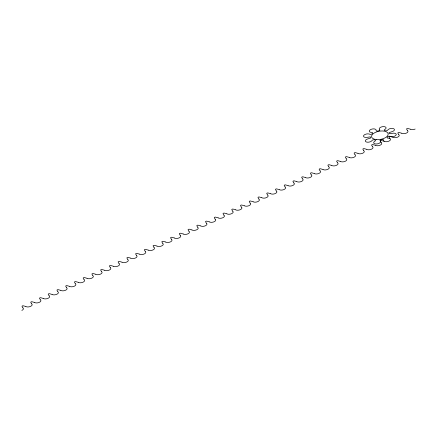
<?xml version="1.0" encoding="UTF-8"?>
<svg xmlns="http://www.w3.org/2000/svg" width="437" height="437" viewBox="0 0 437 437"><rect width="100%" height="100%" fill="white"/><g stroke="black" fill="none" stroke-linecap="round" stroke-linejoin="round"><path stroke-width="0.66" d="M410.359 129.172L407.852 128.483A0.836 0.41 -10.2 0 0 406.962 128.604A0.836 0.41 -10.2 0 0 406.59 129.062L407.415 130.526M401.619 133.198L399.112 132.509A0.836 0.41 -10.2 0 0 398.222 132.635A0.836 0.41 -10.2 0 0 397.85 133.094L398.675 134.558M392.879 137.229L390.372 136.541A0.836 0.41 -10.2 0 0 389.482 136.661A0.836 0.41 -10.2 0 0 389.11 137.12L389.935 138.589M384.139 141.26L381.632 140.572A0.836 0.41 -10.2 0 0 380.742 140.692A0.836 0.41 -10.2 0 0 380.37 141.151L381.195 142.615M375.399 145.292L372.892 144.603A0.836 0.41 -10.2 0 0 372.002 144.723A0.836 0.41 -10.2 0 0 371.63 145.182L372.455 146.646M366.659 149.317L364.152 148.629A0.836 0.41 -10.2 0 0 363.262 148.755A0.836 0.41 -10.2 0 0 362.89 149.214L363.715 150.678M357.919 153.349L355.412 152.66A0.836 0.41 -10.2 0 0 354.522 152.781A0.836 0.41 -10.2 0 0 354.15 153.24L354.975 154.709M349.179 157.38L346.672 156.692A0.836 0.41 -10.2 0 0 345.782 156.812A0.836 0.41 -10.2 0 0 345.41 157.271L346.235 158.735M340.439 161.411L337.932 160.723A0.836 0.41 -10.2 0 0 337.042 160.843A0.836 0.41 -10.2 0 0 336.67 161.302L337.495 162.766M331.699 165.437L329.192 164.749A0.836 0.41 -10.2 0 0 328.302 164.875A0.836 0.41 -10.2 0 0 327.93 165.333L328.755 166.797M322.959 169.469L320.452 168.78A0.836 0.41 -10.2 0 0 319.562 168.9A0.836 0.41 -10.2 0 0 319.19 169.359L320.015 170.829M314.219 173.5L311.712 172.812A0.836 0.41 -10.2 0 0 310.822 172.932A0.836 0.41 -10.2 0 0 310.45 173.391L311.275 174.855M305.479 177.526L302.972 176.843A0.836 0.41 -10.2 0 0 302.082 176.963A0.836 0.41 -10.2 0 0 301.71 177.422L302.535 178.886M296.739 181.557L294.232 180.869A0.836 0.41 -10.2 0 0 293.342 180.994A0.836 0.41 -10.2 0 0 292.97 181.453L293.795 182.917M287.999 185.588L285.492 184.9A0.836 0.41 -10.2 0 0 284.602 185.02A0.836 0.41 -10.2 0 0 284.23 185.479L285.055 186.949M279.259 189.62L276.752 188.931A0.836 0.41 -10.2 0 0 275.862 189.052A0.836 0.41 -10.2 0 0 275.49 189.511L276.315 190.974M270.519 193.646L268.012 192.963A0.836 0.41 -10.2 0 0 267.122 193.083A0.836 0.41 -10.2 0 0 266.75 193.542L267.575 195.006M261.779 197.677L259.272 196.989A0.836 0.41 -10.2 0 0 258.382 197.114A0.836 0.41 -10.2 0 0 258.01 197.573L258.835 199.037M253.039 201.708L250.532 201.02A0.836 0.41 -10.2 0 0 249.642 201.14A0.836 0.41 -10.2 0 0 249.27 201.599L250.095 203.068M244.299 205.74L241.792 205.051A0.836 0.41 -10.2 0 0 240.902 205.172A0.836 0.41 -10.2 0 0 240.53 205.63L241.355 207.094M235.559 209.765L233.052 209.083A0.836 0.41 -10.2 0 0 232.162 209.203A0.836 0.41 -10.2 0 0 231.79 209.662L232.615 211.126M226.819 213.797L224.312 213.109A0.836 0.41 -10.2 0 0 223.422 213.234A0.836 0.41 -10.2 0 0 223.05 213.693L223.875 215.157M218.079 217.828L215.572 217.14A0.836 0.41 -10.2 0 0 214.682 217.26A0.836 0.41 -10.2 0 0 214.31 217.719L215.135 219.188M209.339 221.859L206.832 221.171A0.836 0.41 -10.2 0 0 205.942 221.291A0.836 0.41 -10.2 0 0 205.57 221.75L206.395 223.214M200.599 225.885L198.092 225.202A0.836 0.41 -10.2 0 0 197.202 225.323A0.836 0.41 -10.2 0 0 196.83 225.782L197.655 227.245M191.859 229.917L189.352 229.228A0.836 0.41 -10.2 0 0 188.462 229.354A0.836 0.41 -10.2 0 0 188.09 229.813L188.915 231.277M183.119 233.948L180.612 233.26A0.836 0.41 -10.2 0 0 179.722 233.38A0.836 0.41 -10.2 0 0 179.35 233.839L180.175 235.308M174.379 237.979L171.872 237.291A0.836 0.41 -10.2 0 0 170.982 237.411A0.836 0.41 -10.2 0 0 170.61 237.87L171.435 239.334M165.639 242.005L163.132 241.322A0.836 0.41 -10.2 0 0 162.242 241.442A0.836 0.41 -10.2 0 0 161.87 241.901L162.695 243.365M156.899 246.036L154.392 245.348A0.836 0.41 -10.2 0 0 153.502 245.474A0.836 0.41 -10.2 0 0 153.13 245.933L153.955 247.397M148.159 250.068L145.652 249.38A0.836 0.41 -10.2 0 0 144.762 249.5A0.836 0.41 -10.2 0 0 144.39 249.959L145.215 251.428M139.419 254.099L136.912 253.411A0.836 0.41 -10.2 0 0 136.022 253.531A0.836 0.41 -10.2 0 0 135.65 253.99L136.475 255.454M130.679 258.125L128.172 257.442A0.836 0.41 -10.2 0 0 127.282 257.562A0.836 0.41 -10.2 0 0 126.91 258.021L127.735 259.485M121.939 262.156L119.432 261.468A0.836 0.41 -10.2 0 0 118.542 261.594A0.836 0.41 -10.2 0 0 118.17 262.053L118.995 263.516M113.199 266.188L110.692 265.499A0.836 0.41 -10.2 0 0 109.802 265.62A0.836 0.41 -10.2 0 0 109.43 266.078L110.255 267.548M104.459 270.219L101.952 269.531A0.836 0.41 -10.2 0 0 101.062 269.651A0.836 0.41 -10.2 0 0 100.69 270.11L101.515 271.574M95.719 274.245L93.212 273.562A0.836 0.41 -10.2 0 0 92.322 273.682A0.836 0.41 -10.2 0 0 91.95 274.141L92.775 275.605M86.979 278.276L84.472 277.588A0.836 0.41 -10.2 0 0 83.582 277.714A0.836 0.41 -10.2 0 0 83.21 278.172L84.035 279.636M78.239 282.307L75.732 281.619A0.836 0.41 -10.2 0 0 74.842 281.739A0.836 0.41 -10.2 0 0 74.47 282.198L75.295 283.668M69.499 286.339L66.992 285.651A0.836 0.41 -10.2 0 0 66.102 285.771A0.836 0.41 -10.2 0 0 65.73 286.23L66.555 287.693M25.799 306.484L23.292 305.802A0.836 0.41 -10.2 0 0 22.402 305.922A0.836 0.41 -10.2 0 0 22.03 306.381L22.855 307.845M60.759 290.365L58.252 289.682A0.836 0.41 -10.2 0 0 57.362 289.802A0.836 0.41 -10.2 0 0 56.99 290.261L57.815 291.725M52.019 294.396L49.512 293.708A0.836 0.41 -10.2 0 0 48.622 293.833A0.836 0.41 -10.2 0 0 48.25 294.292L49.075 295.756M43.279 298.427L40.772 297.739A0.836 0.41 -10.2 0 0 39.882 297.859A0.836 0.41 -10.2 0 0 39.51 298.318L40.335 299.787M34.539 302.459L32.032 301.77A0.836 0.41 -10.2 0 0 31.142 301.891A0.836 0.41 -10.2 0 0 30.77 302.349L31.595 303.813M415.15 129.052A3.474 1.71 -10.2 0 1 410.485 129.232M407.508 130.603A3.474 1.71 -10.2 0 1 406.41 133.083A3.474 1.71 -10.2 0 1 401.745 133.263M398.768 134.634A3.474 1.71 -10.2 0 1 397.67 137.114A3.474 1.71 -10.2 0 1 393.005 137.294M381.288 142.697A3.474 1.71 -10.2 0 1 380.19 145.171A3.474 1.71 -10.2 0 1 375.525 145.352M372.548 146.723A3.474 1.71 -10.2 0 1 371.45 149.203A3.474 1.71 -10.2 0 1 366.785 149.383M363.808 150.754A3.474 1.71 -10.2 0 1 362.71 153.234A3.474 1.71 -10.2 0 1 358.045 153.414M355.068 154.785A3.474 1.71 -10.2 0 1 353.97 157.265A3.474 1.71 -10.2 0 1 349.305 157.44M346.328 158.817A3.474 1.71 -10.2 0 1 345.23 161.291A3.474 1.71 -10.2 0 1 340.565 161.472M337.588 162.843A3.474 1.71 -10.2 0 1 336.49 165.323A3.474 1.71 -10.2 0 1 331.825 165.503M328.848 166.874A3.474 1.71 -10.2 0 1 327.75 169.354A3.474 1.71 -10.2 0 1 323.085 169.534M320.108 170.905A3.474 1.71 -10.2 0 1 319.01 173.385A3.474 1.71 -10.2 0 1 314.345 173.56M311.368 174.937A3.474 1.71 -10.2 0 1 310.27 177.411A3.474 1.71 -10.2 0 1 305.605 177.591M302.628 178.962A3.474 1.71 -10.2 0 1 301.53 181.442A3.474 1.71 -10.2 0 1 296.865 181.623M293.888 182.994A3.474 1.71 -10.2 0 1 292.79 185.474A3.474 1.71 -10.2 0 1 288.125 185.654M285.148 187.025A3.474 1.71 -10.2 0 1 284.05 189.505A3.474 1.71 -10.2 0 1 279.385 189.68M276.408 191.056A3.474 1.71 -10.2 0 1 275.31 193.531A3.474 1.71 -10.2 0 1 270.645 193.711M267.668 195.082A3.474 1.71 -10.2 0 1 266.57 197.562A3.474 1.71 -10.2 0 1 261.905 197.743M258.928 199.114A3.474 1.71 -10.2 0 1 257.83 201.594A3.474 1.71 -10.2 0 1 253.165 201.774M250.188 203.145A3.474 1.71 -10.2 0 1 249.09 205.625A3.474 1.71 -10.2 0 1 244.425 205.8M241.448 207.176A3.474 1.71 -10.2 0 1 240.35 209.651A3.474 1.71 -10.2 0 1 235.685 209.831M232.708 211.202A3.474 1.71 -10.2 0 1 231.61 213.682A3.474 1.71 -10.2 0 1 226.945 213.862M223.968 215.233A3.474 1.71 -10.2 0 1 222.87 217.713A3.474 1.71 -10.2 0 1 218.205 217.894M215.228 219.265A3.474 1.71 -10.2 0 1 214.13 221.745A3.474 1.71 -10.2 0 1 209.465 221.92M206.488 223.296A3.474 1.71 -10.2 0 1 205.39 225.771A3.474 1.71 -10.2 0 1 200.725 225.951M197.748 227.322A3.474 1.71 -10.2 0 1 196.65 229.802A3.474 1.71 -10.2 0 1 191.985 229.982M189.008 231.353A3.474 1.71 -10.2 0 1 187.91 233.833A3.474 1.71 -10.2 0 1 183.245 234.013M180.268 235.385A3.474 1.71 -10.2 0 1 179.17 237.865A3.474 1.71 -10.2 0 1 174.505 238.039M171.528 239.416A3.474 1.71 -10.2 0 1 170.43 241.89A3.474 1.71 -10.2 0 1 165.765 242.071M162.788 243.442A3.474 1.71 -10.2 0 1 161.69 245.922A3.474 1.71 -10.2 0 1 157.025 246.102M154.048 247.473A3.474 1.71 -10.2 0 1 152.95 249.953A3.474 1.71 -10.2 0 1 148.285 250.133M145.308 251.504A3.474 1.71 -10.2 0 1 144.21 253.984A3.474 1.71 -10.2 0 1 139.545 254.159M136.568 255.536A3.474 1.71 -10.2 0 1 135.47 258.01A3.474 1.71 -10.2 0 1 130.805 258.191M127.828 259.562A3.474 1.71 -10.2 0 1 126.73 262.042A3.474 1.71 -10.2 0 1 122.065 262.222M119.088 263.593A3.474 1.71 -10.2 0 1 117.99 266.073A3.474 1.71 -10.2 0 1 113.325 266.253M110.348 267.624A3.474 1.71 -10.2 0 1 109.25 270.104A3.474 1.71 -10.2 0 1 104.585 270.279M101.608 271.656A3.474 1.71 -10.2 0 1 100.51 274.13A3.474 1.71 -10.2 0 1 95.845 274.31M92.868 275.681A3.474 1.71 -10.2 0 1 91.77 278.161A3.474 1.71 -10.2 0 1 87.105 278.342M84.128 279.713A3.474 1.71 -10.2 0 1 83.03 282.193A3.474 1.71 -10.2 0 1 78.365 282.373M75.388 283.744A3.474 1.71 -10.2 0 1 74.29 286.224A3.474 1.71 -10.2 0 1 69.625 286.399M66.648 287.775A3.474 1.71 -10.2 0 1 65.55 290.25A3.474 1.71 -10.2 0 1 60.885 290.43M57.908 291.801A3.474 1.71 -10.2 0 1 56.81 294.281A3.474 1.71 -10.2 0 1 52.145 294.462M49.168 295.833A3.474 1.71 -10.2 0 1 48.07 298.313A3.474 1.71 -10.2 0 1 43.405 298.493M40.428 299.864A3.474 1.71 -10.2 0 1 39.33 302.344A3.474 1.71 -10.2 0 1 34.665 302.519M31.688 303.895A3.474 1.71 -10.2 0 1 30.59 306.37A3.474 1.71 -10.2 0 1 25.925 306.55M22.948 307.921A3.474 1.71 -10.2 0 1 21.85 310.401M379.84 130.051L379.321 130.554A3.474 1.71 -10.2 0 1 377.011 131.078L376.23 130.871L376.038 129.822A3.474 1.71 -10.2 0 0 370.827 129.456A3.474 1.71 -10.2 0 0 370.614 132.318L372.482 132.597L372.723 133.056A3.474 1.71 -10.2 0 1 371.39 134.208L370.396 134.405L368.752 133.935A3.474 1.71 -10.2 0 0 363.568 135.738A3.474 1.71 -10.2 0 0 367.397 137.3L370.319 136.874A3.474 1.71 -10.2 0 1 370.74 137.983L367.987 138.846A3.474 1.71 -10.2 0 0 365.867 141.763A3.474 1.71 -10.2 0 0 371.488 141.107L372.537 140.02L373.509 139.769A3.474 1.71 -10.2 0 1 375.443 140.184L375.558 140.665L374.187 141.681A3.474 1.71 -10.2 0 0 376.372 144.002A3.474 1.71 -10.2 0 0 380.496 141.512L379.917 140.55L380.43 140.048A3.474 1.71 -10.2 0 1 382.741 139.523L383.528 139.731L383.719 140.78A3.474 1.71 -10.2 0 0 388.93 141.146A3.474 1.71 -10.2 0 0 389.138 138.278L387.275 138.005L387.029 137.546A3.474 1.71 -10.2 0 1 388.367 136.388L389.356 136.197L391.006 136.666A3.474 1.71 -10.2 0 0 396.184 134.864A3.474 1.71 -10.2 0 0 392.36 133.301L389.438 133.727A3.474 1.71 -10.2 0 1 389.017 132.619L391.771 131.755A3.474 1.71 -10.2 0 0 393.89 128.839A3.474 1.71 -10.2 0 0 388.269 129.494L387.215 130.576L386.248 130.832A3.474 1.71 -10.2 0 1 384.314 130.417L384.194 129.936L385.571 128.92A3.474 1.71 -10.2 0 0 383.386 126.599A3.474 1.71 -10.2 0 0 379.261 129.09L379.84 130.051M376.257 139.572A8.423 4.146 -10.2 0 0 388.182 133.869A8.423 4.146 -10.2 0 0 375.197 132.46A8.423 4.146 -10.2 0 0 376.257 139.572"/></g></svg>
